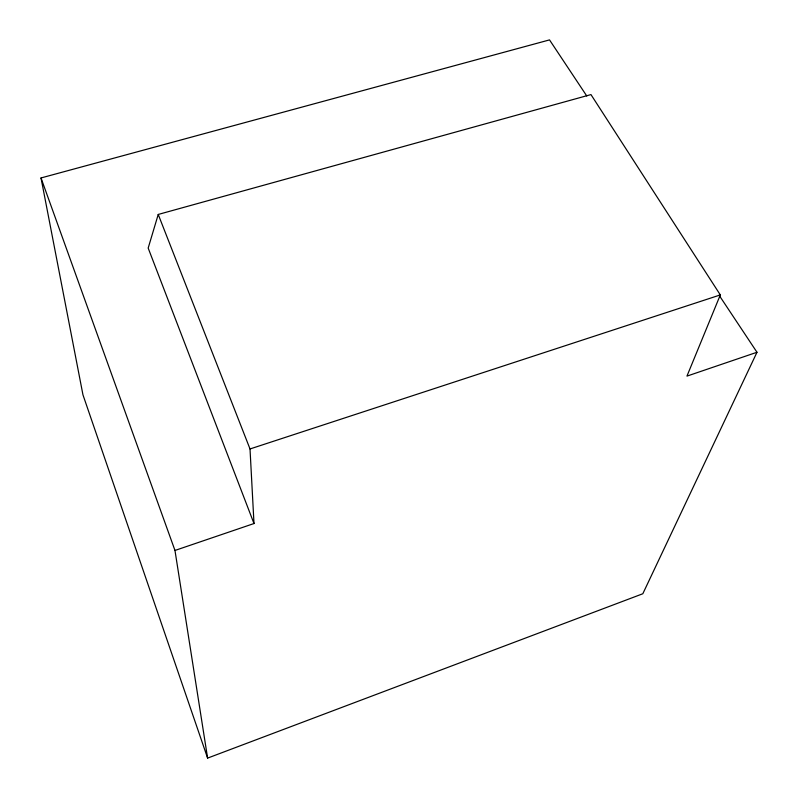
<?xml version="1.0" encoding="UTF-8"?>
<svg xmlns="http://www.w3.org/2000/svg" width="798" height="798" viewBox="0 0 798 798"><rect width="100%" height="100%" fill="white"/><g stroke="black" fill="none" stroke-linecap="round" stroke-linejoin="round"><path stroke-width="1.2" d="M756.983 352.267L686.948 376.117L720.315 294.921L590.959 94.583L158.233 214.453L148.179 248.068L253.993 523.538L174.971 550.45L207.61 758.1L642.819 593.752L756.983 352.267L719.088 295.21M253.993 523.538L250.013 448.955L720.315 294.921M207.61 758.1L82.962 394.85L41.017 177.954L549.523 39.9L586.769 95.989M158.233 214.453L250.013 448.955M41.017 177.954L174.971 550.45"/></g></svg>
